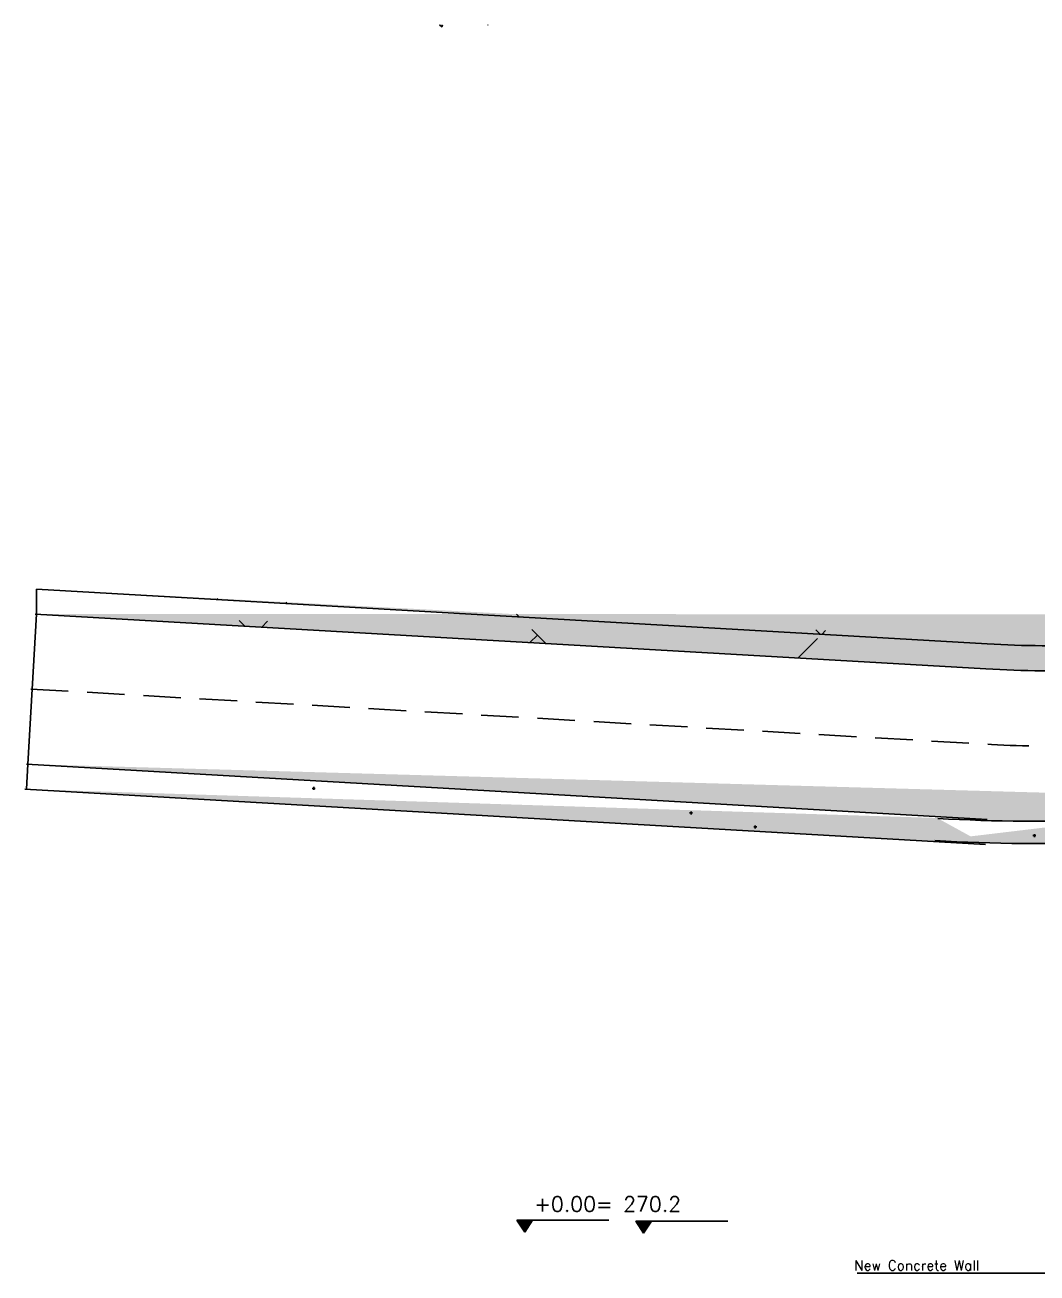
# Model space of a CAD drawing. Extents: x 151242 to 151523, y 158752 to 159354.
# Drawn here: x 151353.06 to 151373.25, y 159207.92 to 159232.83 of the extents above; entities that cross this region are included whole.
import ezdxf

# ---------------------------------------------------------------- set-up
doc = ezdxf.new("R2010")
doc.units = 0
doc.header["$LTSCALE"] = 3
doc.header["$MEASUREMENT"] = 0
doc.header["$PDMODE"] = 2
doc.header["$PDSIZE"] = 0.03
doc.linetypes.add('0181 00 ST MF 0100$0$HIDDEN', pattern=[0.375, 0.25, -0.125])
doc.linetypes.add('SOLID_LINE', pattern=[0])
doc.layers.get('0').update_dxf_attribs({"linetype": 'CONTINUOUS'})
for name, color, linetype in [('3', 4, 'CONTINUOUS'), ('CONT-MNR', 9, 'CONTINUOUS'), ('HATSH', 252, 'CONTINUOUS'), ('POLI', 3, 'CONTINUOUS'), ('TEXTS', 1, 'CONTINUOUS'), ('WALL', 3, 'CONTINUOUS')]:
    doc.layers.add(name, color=color, linetype=linetype)
doc.styles.add('ROMANS', font='romans.shx')
pattern_1 = [(45, (0, 0), (2.220446049250313e-17, 0.282842712474619), [0.6000000000000001, -0.2]), (135, (0.14142135625, 0.14142135625), (2.220446049250313e-17, 0.282842712474619), [0.6000000000000001, -0.2])]

msp = doc.modelspace()

# ---------------------------------------------------------------- hatches: boundary and pattern name
at = {"layer": 'TEXTS'}
h = msp.add_hatch(dxfattribs=at)
h.set_pattern_fill('AR-HBONE', color=2)
h.set_pattern_definition([(45, (0, 0), (4.440892098500626e-16, 5.65685424949238), [12, -4]), (135, (2.828427125, 2.828427125), (4.440892098500626e-16, 5.65685424949238), [12, -4])])
edge = h.paths.add_edge_path()
edge.add_line((151374.4659841322, 159219.9594244622), (151388.9094373008, 159220.5649160788))
edge.add_line((151374.4450417627, 159220.4589856868), (151388.8884949312, 159221.0644773035))
edge.add_arc((151373.5235775034, 159242.4396795707), 22.5, 266.6929100250632, 272.4005210081415)
edge.add_arc((151373.5235775034, 159242.4396795707), 22, 266.6929100250632, 272.4005210081415)
edge.add_line((151353.2597254085, 159221.0730697315), (151372.2256072968, 159219.9771491402))
edge.add_line((151353.2885691908, 159221.5722370744), (151372.2544510792, 159220.4763164831))
h = msp.add_hatch(dxfattribs=at)
h.set_pattern_fill('AR-HBONE', color=2, scale=0.05)
h.set_pattern_definition(pattern_1)
edge = h.paths.add_edge_path()
edge.add_arc((151373.5235775034, 159242.4396795707), 22.5, 266.6929100250632, 272.4005210081415)
edge.add_arc((151373.5235775034, 159242.4396795707), 22, 266.6929100250632, 272.4005210081415)
edge.add_line((151353.2597254085, 159221.0730697315), (151372.2256072968, 159219.9771491402))
edge.add_line((151353.2885691908, 159221.5722370744), (151372.2544510792, 159220.4763164831))
edge.add_line((151374.4659841322, 159219.9594244622), (151388.9094373008, 159220.5649160788))
edge.add_line((151374.4450417627, 159220.4589856868), (151388.8884949312, 159221.0644773035))
h = msp.add_hatch(dxfattribs=at)
h.set_pattern_fill('AR-HBONE', color=2, scale=0.05)
h.set_pattern_definition(pattern_1)
edge = h.paths.add_edge_path()
edge.add_line((151353.0866627143, 159218.0780656741), (151372.2516106709, 159216.9706422903))
edge.add_line((151353.0578189319, 159217.5788983312), (151372.2227668886, 159216.4714749474))
edge.add_arc((151373.2567543727, 159251.336310999), 34.4, 266.6929100248046, 272.4005210080826)
edge.add_arc((151373.2418695903, 159251.6913739789), 35.2, 266.6929100248046, 272.4005210080826)
edge.add_line((151374.3924152025, 159216.9537053758), (151389.0350915179, 159217.567548731))
edge.add_line((151374.413357572, 159216.4541441511), (151389.0560338875, 159217.0679875064))
h = msp.add_hatch(dxfattribs=at)
h.set_pattern_fill('ANSI31', color=0, scale=0.03)
h.set_pattern_definition([(45, (-400.7039036125934, 55.61566921000485), (-0.002651650429449553, 0.002651650429449553), [])])
h.paths.add_polyline_path([(151363.183830361, 159208.9765713687), (151362.8736024816, 159208.9785553237), (151363.0273804354, 159208.7385553237)])
h = msp.add_hatch(dxfattribs=at)
h.set_pattern_fill('ANSI31', color=0, scale=0.03)
h.set_pattern_definition([(45, (-398.3321686775016, 55.59321755645215), (-0.002651650429449553, 0.002651650429449553), [])])
h.paths.add_polyline_path([(151365.5555652961, 159208.9541197151), (151365.2453374167, 159208.9561036702), (151365.3991153705, 159208.7161036702)])

# ---------------------------------------------------------------- linework, layer by layer
at = {"color": 0, "linetype": 'SOLID_LINE'}
for p in [(151358.819354541, 159217.592070879, 159.6766482), (151366.3487967357, 159217.1027655398, 160.0086912), (151367.6283806209, 159216.8247189469, 160.1391588), (151373.1987494553, 159216.6504036982, 159.44415444)]:
    msp.add_point(p, dxfattribs=at)
at = {"layer": 'CONT-MNR', "elevation": 247.00000001}
msp.add_lwpolyline([(151362.2940938048, 159232.8260457421), (151362.2926583728, 159232.8293412994)], dxfattribs=at)
at = {"layer": 'HATSH'}
msp.add_lwpolyline([(151373.8678871151, 159208.0556771678), (151373.4819476675, 159207.9202220424), (151369.6610882552, 159207.9202220424)], dxfattribs=at)
at = {"layer": 'TEXTS', "color": 6, "lineweight": 30}
for p, q in [((151353.2885691908, 159221.5722370744), (151372.2544510792, 159220.4763164831)), ((151353.0578189319, 159217.5788983312), (151372.2227668886, 159216.4714749474))]:
    msp.add_line(p, q, dxfattribs=at)
at = {"layer": 'TEXTS', "color": 3, "lineweight": 30}
for p, q in [((151353.2597254085, 159221.0730697315), (151372.2256072968, 159219.9771491402)), ((151353.0866627143, 159218.0780656741), (151372.2516106709, 159216.9706422903))]:
    msp.add_line(p, q, dxfattribs=at)
at = {"layer": 'TEXTS', "color": 0, "linetype": '0181 00 ST MF 0100$0$HIDDEN', "lineweight": 30}
msp.add_line((151353.1731940614, 159219.5755677028), (151372.3381420179, 159218.468144319), dxfattribs=at)
at = {"layer": 'TEXTS', "color": 0}
for p, q in [((151363.0273804354, 159208.7385553237), (151362.8736024816, 159208.9785553237)), ((151362.8736024816, 159208.9785553237), (151364.7067874818, 159208.9785553237)), ((151363.0273804354, 159208.7385553237), (151363.183830361, 159208.9765713687)), ((151365.3991153705, 159208.7161036702), (151365.2453374167, 159208.9561036702)), ((151365.2453374167, 159208.9561036702), (151367.0785224169, 159208.9561036702)), ((151365.3991153705, 159208.7161036702), (151365.5555652961, 159208.9541197151))]:
    msp.add_line(p, q, dxfattribs=at)
at = {"layer": 'TEXTS', "color": 2}
msp.add_lwpolyline([(151353.2885691908, 159221.5722370744), (151353.2885691908, 159221.0714030284), (151353.1155064966, 159218.076398971), (151353.0866627143, 159217.5772316281)], dxfattribs=at)
at = {"layer": 'TEXTS', "color": 6, "lineweight": 30}
for centre, radius, start, end in [((151373.5235775034, 159242.4396795707), 22, 266.6929100250632, 272.4005210081415), ((151373.2418695903, 159251.6913739789, -97.52578668000001), 35.2, 266.6929100248046, 272.4005210080826)]:
    msp.add_arc(centre, radius, start, end, dxfattribs=at)
at = {"layer": 'TEXTS', "color": 3, "lineweight": 30}
for centre, radius, start, end in [((151373.5235775034, 159242.4396795707), 22.5, 266.6929100250632, 272.4005210081415), ((151373.2567543727, 159251.336310999), 34.4, 266.6929100248046, 272.4005210080826)]:
    msp.add_arc(centre, radius, start, end, dxfattribs=at)
at = {"layer": 'TEXTS', "color": 0, "linetype": '0181 00 ST MF 0100$0$HIDDEN', "lineweight": 30}
msp.add_arc((151373.4918933126, 159238.4348380351), 20, 266.6929100250754, 272.400521008128, dxfattribs=at)
at = {"layer": 'WALL'}
msp.add_lwpolyline([(151361.3900670011, 159232.8293412994), (151361.373095728, 159232.7926311108), (151361.3288848262, 159232.8293412994)], dxfattribs=at)

# ---------------------------------------------------------------- texts
at = {"layer": '3', "color": 7, "linetype": 'Continuous', "style": 'ROMANS'}
msp.add_text('+0.00= 270.2', height=0.3, dxfattribs=at).set_placement((151363.2178294551, 159209.145665433))
at = {"layer": 'POLI', "color": 6, "style": 'ROMANS'}
msp.add_text('New Concrete Wall', height=0.2000000000043656, dxfattribs=at).set_placement((151369.6020162764, 159207.9728817451))

doc.saveas('drawing.dxf')
